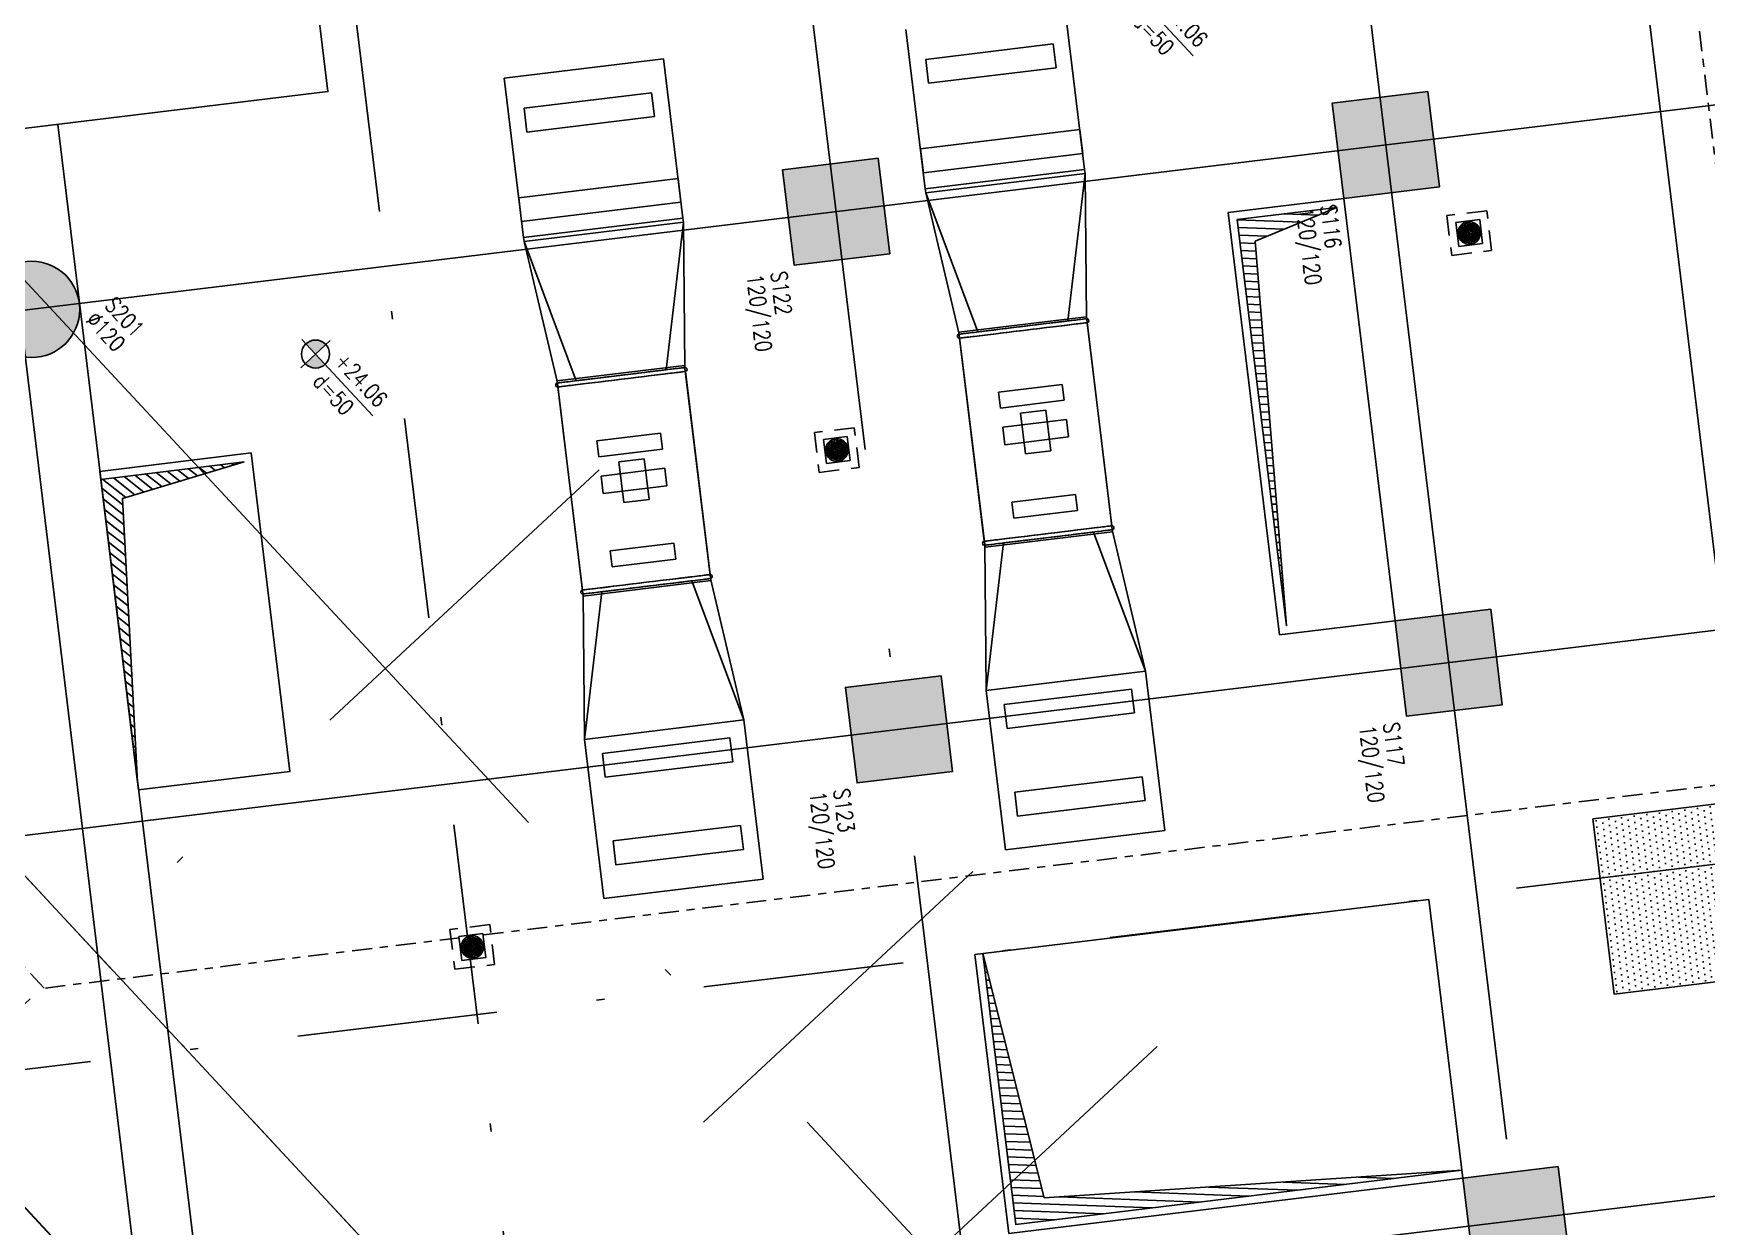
# Model space of a CAD drawing. Header units: millimetres. Extents: x 400392 to 401374, y 4543900 to 4544115.
# Drawn here: x 400436.59 to 400457.44, y 4544075.73 to 4544090.6 of the extents above; entities that cross this region are included whole.
import ezdxf

# ---------------------------------------------------------------- set-up
doc = ezdxf.new("R2010")
doc.units = ezdxf.units.MM
for name, pattern in [('ACAD_ISO05W100', [33, 24, -3, 0, -3, 0, -3]), ('AKS', [3, 2.5, -0.25, 0, -0.25]), ('CENTER', [2, 1.25, -0.25, 0.25, -0.25]), ('CIZGI', [0.4, 0.25, -0.15]), ('CONTINU', [0]), ('DASHDOT2', [0.5, 0.25, -0.125, 0, -0.125])]:
    doc.linetypes.add(name, pattern=pattern)
doc.layers.add('A-DETL', color=90, linetype='Continuous', lineweight=15)
doc.layers.add('A-DETL-GENF', color=92, linetype='Continuous', lineweight=9)
for name, color, linetype in [('aks prota', 2, 'AKS'), ('boşluk prota', 2, 'Continuous'), ('boşluk taraması prota', 252, 'Continuous'), ('iderzi_PROTA', 3, 'Continuous'), ('kiris prota', 6, 'Continuous'), ('kiriş prota', 6, 'Continuous'), ('kolon prota', 1, 'Continuous'), ('kolon tarama prota', 252, 'Continuous'), ('lkolon prota', 4, 'Continuous'), ('PRT-AL-TUNEL_EKSENI', 14, 'DASHDOT2'), ('PRT-MI-a_fit_drainage', 10, 'Continuous'), ('skesit prota', 7, 'Continuous'), ('st-s_level (kot)', 6, 'Continuous'), ('st-s_levelmark (kot işareti)', 4, 'Continuous'), ('temel prota', 6, 'Continuous'), ('tkolon prota', 6, 'Continuous')]:
    doc.layers.add(name, color=color, linetype=linetype)
doc.styles.add('OLCU', font='romanstw.shx')
doc.styles.add('tkolon', font='romanstw.shx')

# ---------------------------------------------------------------- blocks, each defined once
blk = doc.blocks.new('+24.06 mekanik')
at = {"layer": 'kolon tarama prota', "color": 253}
for p, q in [((10397, 156095), (10097, 156095)), ((10097, 156095), (10097, 155795)), ((10097, 155795), (10097, 156095)), ((10097, 156095), (10397, 156095)), ((10097, 156095), (10097, 156095)), ((10242, 156085), (10242, 156065)), ((10242, 156065), (10242, 156085)), ((10242, 156085), (10242, 156085)), ((10242, 156065), (10242, 156065)), ((10242, 156040), (10242, 156020)), ((10242, 156020), (10242, 156040)), ((10242, 156040), (10242, 156040)), ((10242, 156020), (10242, 156020)), ((10242, 155995), (10242, 155974)), ((10242, 155974), (10242, 155995)), ((10242, 155995), (10242, 155995)), ((10242, 155974), (10242, 155974)), ((10252, 156065), (10252, 156085)), ((10252, 156085), (10252, 156065)), ((10252, 156085), (10252, 156085)), ((10252, 156065), (10252, 156065)), ((10252, 156020), (10252, 156040)), ((10252, 156040), (10252, 156020)), ((10252, 156040), (10252, 156040)), ((10252, 156020), (10252, 156020)), ((10252, 155974), (10252, 155995)), ((10252, 155995), (10252, 155974)), ((10252, 155995), (10252, 155995)), ((10252, 155974), (10252, 155974)), ((10397, 155795), (10397, 156095)), ((10397, 156095), (10397, 155795)), ((10397, 156095), (10397, 156095)), ((10097, 155795), (10397, 155795)), ((10397, 155795), (10097, 155795)), ((10097, 155795), (10097, 155795)), ((10127, 155950), (10107, 155950)), ((10107, 155950), (10127, 155950)), ((10107, 155950), (10107, 155950)), ((10107, 155940), (10127, 155940)), ((10127, 155940), (10107, 155940)), ((10107, 155940), (10107, 155940)), ((10127, 155950), (10127, 155950)), ((10127, 155940), (10127, 155940)), ((10172, 155950), (10152, 155950)), ((10152, 155950), (10172, 155950)), ((10152, 155950), (10152, 155950)), ((10152, 155940), (10172, 155940)), ((10172, 155940), (10152, 155940)), ((10152, 155940), (10152, 155940)), ((10172, 155950), (10172, 155950)), ((10172, 155940), (10172, 155940)), ((10218, 155950), (10198, 155950)), ((10198, 155950), (10218, 155950)), ((10198, 155950), (10198, 155950)), ((10198, 155940), (10218, 155940)), ((10218, 155940), (10198, 155940)), ((10198, 155940), (10198, 155940)), ((10218, 155950), (10218, 155950)), ((10218, 155940), (10218, 155940)), ((10242, 155915), (10242, 155895)), ((10242, 155895), (10242, 155915)), ((10242, 155915), (10242, 155915)), ((10242, 155895), (10242, 155895)), ((10242, 155870), (10242, 155850)), ((10242, 155850), (10242, 155870)), ((10242, 155870), (10242, 155870)), ((10242, 155850), (10242, 155850)), ((10242, 155825), (10242, 155805)), ((10242, 155805), (10242, 155825)), ((10242, 155825), (10242, 155825)), ((10242, 155805), (10242, 155805)), ((10252, 155895), (10252, 155915)), ((10252, 155915), (10252, 155895)), ((10252, 155915), (10252, 155915)), ((10252, 155895), (10252, 155895)), ((10252, 155850), (10252, 155870)), ((10252, 155870), (10252, 155850)), ((10252, 155870), (10252, 155870)), ((10252, 155850), (10252, 155850)), ((10252, 155805), (10252, 155825)), ((10252, 155825), (10252, 155805)), ((10252, 155825), (10252, 155825)), ((10252, 155805), (10252, 155805)), ((10297, 155950), (10277, 155950)), ((10277, 155950), (10297, 155950)), ((10277, 155950), (10277, 155950)), ((10277, 155940), (10297, 155940)), ((10297, 155940), (10277, 155940)), ((10277, 155940), (10277, 155940)), ((10297, 155950), (10297, 155950)), ((10297, 155940), (10297, 155940)), ((10342, 155950), (10322, 155950)), ((10322, 155950), (10342, 155950)), ((10322, 155950), (10322, 155950)), ((10322, 155940), (10342, 155940)), ((10342, 155940), (10322, 155940)), ((10322, 155940), (10322, 155940)), ((10342, 155950), (10342, 155950)), ((10342, 155940), (10342, 155940)), ((10387, 155950), (10367, 155950)), ((10367, 155950), (10387, 155950)), ((10367, 155950), (10367, 155950)), ((10367, 155940), (10387, 155940)), ((10387, 155940), (10367, 155940)), ((10367, 155940), (10367, 155940)), ((10387, 155950), (10387, 155950)), ((10387, 155940), (10387, 155940)), ((10397, 155795), (10397, 155795)), ((6883, 151282), (8883, 151282)), ((8883, 151282), (6883, 151282)), ((8683, 151282), (8383, 151282)), ((8383, 151282), (8383, 151282)), ((8383, 151282), (8683, 151282)), ((8383, 149282), (8383, 151282)), ((8383, 149282), (8383, 151282)), ((8683, 151282), (8683, 151282)), ((8683, 151282), (8683, 149282)), ((8683, 149282), (8683, 151282)), ((8883, 151282), (8883, 149282)), ((8883, 149282), (8883, 151282)), ((8883, 151282), (8883, 151282)), ((8883, 151282), (8883, 151282)), ((8883, 151282), (8883, 149282)), ((8883, 149282), (8883, 151282)), ((8883, 151282), (8933, 151282)), ((8933, 151282), (8883, 151282)), ((8933, 151282), (8933, 149282)), ((8933, 149282), (8933, 151282)), ((8933, 151282), (8933, 151282)), ((10733, 151082), (8933, 151282)), ((10733, 150847), (8933, 151282)), ((8933, 149282), (8933, 151282)), ((10733, 150847), (8933, 151282)), ((8933, 151282), (8933, 151282)), ((8933, 151282), (8933, 149282)), ((13383, 151082), (15183, 151282)), ((15183, 151282), (13383, 150847)), ((15183, 151282), (13383, 150847)), ((15183, 151282), (15183, 151282)), ((15183, 151282), (15183, 149282)), ((15183, 149282), (15183, 151282)), ((17183, 151282), (15183, 151282)), ((15183, 151282), (17183, 151282)), ((15183, 151282), (15183, 149282)), ((15183, 151282), (15183, 151282)), ((15183, 149282), (15183, 151282)), ((17183, 151282), (17183, 149282)), ((17183, 149282), (17183, 151282)), ((17183, 151282), (17183, 151282)), ((7583, 151082), (7283, 151082)), ((7283, 151082), (7283, 151082)), ((7283, 151082), (7583, 151082)), ((7283, 149482), (7283, 151082)), ((7283, 149482), (7283, 151082)), ((7583, 151082), (7583, 151082)), ((7583, 151082), (7583, 149482)), ((7583, 149482), (7583, 151082)), ((13408, 151082), (10708, 151082)), ((10708, 151082), (10708, 149482)), ((10708, 149482), (10708, 151082)), ((10708, 151082), (13408, 151082)), ((10708, 151082), (10708, 151082)), ((13333, 151082), (10783, 151082)), ((13408, 149482), (13408, 151082)), ((13408, 151082), (13408, 149482)), ((13408, 151082), (13408, 151082)), ((15683, 151082), (15383, 151082)), ((15383, 151082), (15383, 151082)), ((15383, 151082), (15683, 151082)), ((15383, 149482), (15383, 151082)), ((15383, 149482), (15383, 151082)), ((15683, 151082), (15683, 151082)), ((15683, 151082), (15683, 149482)), ((15683, 149482), (15683, 151082)), ((16783, 151082), (16483, 151082)), ((16483, 151082), (16483, 151082)), ((16483, 151082), (16783, 151082)), ((16483, 149482), (16483, 151082)), ((16483, 149482), (16483, 151082)), ((16783, 151082), (16783, 151082)), ((16783, 151082), (16783, 149482)), ((16783, 149482), (16783, 151082)), ((10733, 150847), (10733, 149716)), ((10733, 150847), (10733, 150847)), ((10733, 149716), (10733, 150847)), ((13383, 149716), (13383, 150847)), ((13383, 150847), (13383, 150847)), ((13383, 150847), (13383, 149716)), ((11709, 150682), (11509, 150682)), ((11509, 150682), (11509, 149882)), ((11509, 149882), (11509, 150682)), ((11509, 150682), (11709, 150682)), ((11509, 150682), (11509, 150682)), ((11709, 149882), (11709, 150682)), ((11709, 150682), (11709, 149882)), ((11709, 150682), (11709, 150682)), ((12169, 150682), (11950, 150682)), ((11950, 150682), (11950, 149882)), ((11950, 149882), (11950, 150682)), ((11950, 150682), (12169, 150682)), ((11950, 150682), (11950, 150682)), ((12169, 149882), (12169, 150682)), ((12169, 150682), (12169, 149882)), ((12169, 150682), (12169, 150682)), ((13091, 150682), (12891, 150682)), ((12891, 150682), (12891, 149882)), ((12891, 149882), (12891, 150682)), ((12891, 150682), (13091, 150682)), ((12891, 150682), (12891, 150682)), ((13091, 149882), (13091, 150682)), ((13091, 150682), (13091, 149882)), ((13091, 150682), (13091, 150682)), ((12313, 150442), (11803, 150442)), ((11803, 150442), (11803, 150122)), ((11803, 150122), (11803, 150442)), ((11803, 150442), (12313, 150442)), ((11803, 150442), (11803, 150442)), ((12313, 150122), (12313, 150442)), ((12313, 150442), (12313, 150122)), ((12313, 150442), (12313, 150442)), ((10783, 150282), (10783, 150282)), ((10783, 150282), (10783, 150282)), ((11803, 150122), (12313, 150122)), ((12313, 150122), (11803, 150122)), ((11803, 150122), (11803, 150122)), ((12313, 150122), (12313, 150122)), ((13333, 150282), (13333, 150282)), ((13333, 150282), (13333, 150282)), ((8933, 149282), (10733, 149716)), ((10733, 149716), (8933, 149282)), ((10733, 149716), (10733, 149716)), ((11509, 149882), (11709, 149882)), ((11709, 149882), (11509, 149882)), ((11509, 149882), (11509, 149882)), ((11709, 149882), (11709, 149882)), ((11950, 149882), (12169, 149882)), ((12169, 149882), (11950, 149882)), ((11950, 149882), (11950, 149882)), ((12169, 149882), (12169, 149882)), ((12891, 149882), (13091, 149882)), ((13091, 149882), (12891, 149882)), ((12891, 149882), (12891, 149882)), ((13091, 149882), (13091, 149882)), ((13383, 149716), (13383, 149716)), ((15183, 149282), (13383, 149716)), ((13383, 149716), (15183, 149282)), ((7583, 149482), (7283, 149482)), ((7283, 149482), (7283, 149482)), ((7283, 149482), (7583, 149482)), ((7583, 149482), (7583, 149482)), ((10733, 149482), (8933, 149282)), ((10708, 149482), (13408, 149482)), ((13408, 149482), (10708, 149482)), ((10708, 149482), (10708, 149482)), ((10783, 149482), (13333, 149482)), ((13383, 149482), (15183, 149282)), ((13408, 149482), (13408, 149482)), ((15683, 149482), (15383, 149482)), ((15383, 149482), (15383, 149482)), ((15383, 149482), (15683, 149482)), ((15683, 149482), (15683, 149482)), ((16783, 149482), (16483, 149482)), ((16483, 149482), (16483, 149482)), ((16483, 149482), (16783, 149482)), ((16783, 149482), (16783, 149482)), ((8883, 149282), (6883, 149282)), ((8883, 149282), (6883, 149282)), ((8683, 149282), (8383, 149282)), ((8383, 149282), (8383, 149282)), ((8383, 149282), (8683, 149282)), ((8683, 149282), (8683, 149282)), ((8883, 149282), (8883, 149282)), ((8883, 149282), (8883, 149282)), ((8933, 149282), (8883, 149282)), ((8933, 149282), (8883, 149282)), ((8933, 149282), (8933, 149282)), ((8933, 149282), (8933, 149282)), ((15183, 149282), (15183, 149282)), ((17183, 149282), (15183, 149282)), ((17183, 149282), (15183, 149282)), ((15183, 149282), (15183, 149282)), ((17183, 149282), (17183, 149282)), ((11833, 147945), (11833, 147645)), ((12133, 147945), (11833, 147945)), ((11833, 147945), (12133, 147945)), ((11833, 147645), (11833, 147945)), ((11833, 147945), (11833, 147945)), ((11978, 147935), (11978, 147915)), ((11978, 147915), (11978, 147935)), ((11978, 147935), (11978, 147935)), ((11978, 147915), (11978, 147915)), ((11978, 147890), (11978, 147870)), ((11978, 147870), (11978, 147890)), ((11978, 147890), (11978, 147890)), ((11978, 147870), (11978, 147870)), ((11978, 147845), (11978, 147824)), ((11978, 147824), (11978, 147845)), ((11978, 147845), (11978, 147845)), ((11988, 147915), (11988, 147935)), ((11988, 147935), (11988, 147915)), ((11988, 147935), (11988, 147935)), ((11988, 147915), (11988, 147915)), ((11988, 147870), (11988, 147890)), ((11988, 147890), (11988, 147870)), ((11988, 147890), (11988, 147890)), ((11988, 147870), (11988, 147870)), ((11988, 147824), (11988, 147845)), ((11988, 147845), (11988, 147824)), ((11988, 147845), (11988, 147845)), ((12133, 147645), (12133, 147945)), ((12133, 147945), (12133, 147645)), ((12133, 147945), (12133, 147945)), ((11833, 147645), (12133, 147645)), ((12133, 147645), (11833, 147645)), ((11833, 147645), (11833, 147645)), ((11863, 147800), (11843, 147800)), ((11843, 147800), (11863, 147800)), ((11843, 147800), (11843, 147800)), ((11843, 147790), (11863, 147790)), ((11863, 147790), (11843, 147790)), ((11843, 147790), (11843, 147790)), ((11863, 147800), (11863, 147800)), ((11863, 147790), (11863, 147790)), ((11908, 147800), (11888, 147800)), ((11888, 147800), (11908, 147800)), ((11888, 147800), (11888, 147800)), ((11888, 147790), (11908, 147790)), ((11908, 147790), (11888, 147790)), ((11888, 147790), (11888, 147790)), ((11908, 147800), (11908, 147800)), ((11908, 147790), (11908, 147790)), ((11953, 147800), (11933, 147800)), ((11933, 147800), (11953, 147800)), ((11933, 147800), (11933, 147800)), ((11933, 147790), (11953, 147790)), ((11953, 147790), (11933, 147790)), ((11933, 147790), (11933, 147790)), ((11953, 147800), (11953, 147800)), ((11953, 147790), (11953, 147790)), ((11978, 147824), (11978, 147824)), ((11978, 147765), (11978, 147745)), ((11978, 147745), (11978, 147765)), ((11978, 147765), (11978, 147765)), ((11978, 147745), (11978, 147745)), ((11978, 147720), (11978, 147700)), ((11978, 147700), (11978, 147720)), ((11978, 147720), (11978, 147720)), ((11978, 147700), (11978, 147700)), ((11978, 147675), (11978, 147655)), ((11978, 147655), (11978, 147675)), ((11978, 147675), (11978, 147675)), ((11978, 147655), (11978, 147655)), ((11988, 147824), (11988, 147824)), ((11988, 147745), (11988, 147765)), ((11988, 147765), (11988, 147745)), ((11988, 147765), (11988, 147765)), ((11988, 147745), (11988, 147745)), ((11988, 147700), (11988, 147720)), ((11988, 147720), (11988, 147700)), ((11988, 147720), (11988, 147720)), ((11988, 147700), (11988, 147700)), ((11988, 147655), (11988, 147675)), ((11988, 147675), (11988, 147655)), ((11988, 147675), (11988, 147675)), ((11988, 147655), (11988, 147655)), ((12032, 147800), (12012, 147800)), ((12012, 147800), (12032, 147800)), ((12012, 147800), (12012, 147800)), ((12012, 147790), (12032, 147790)), ((12032, 147790), (12012, 147790)), ((12012, 147790), (12012, 147790)), ((12032, 147800), (12032, 147800)), ((12032, 147790), (12032, 147790)), ((12078, 147800), (12057, 147800)), ((12057, 147800), (12078, 147800)), ((12057, 147800), (12057, 147800)), ((12057, 147790), (12078, 147790)), ((12078, 147790), (12057, 147790)), ((12057, 147790), (12057, 147790)), ((12078, 147800), (12078, 147800)), ((12078, 147790), (12078, 147790)), ((12123, 147800), (12103, 147800)), ((12103, 147800), (12123, 147800)), ((12103, 147800), (12103, 147800)), ((12103, 147790), (12123, 147790)), ((12123, 147790), (12103, 147790)), ((12103, 147790), (12103, 147790)), ((12123, 147800), (12123, 147800)), ((12123, 147790), (12123, 147790)), ((12133, 147645), (12133, 147645)), ((6883, 146239), (6883, 146239)), ((6883, 146239), (6883, 144239)), ((6883, 144239), (6883, 146239)), ((6883, 146239), (8883, 146239)), ((8883, 146239), (6883, 146239)), ((8683, 146239), (8383, 146239)), ((8383, 146239), (8383, 146239)), ((8383, 146239), (8683, 146239)), ((8383, 144239), (8383, 146239)), ((8383, 144239), (8383, 146239)), ((8683, 146239), (8683, 146239)), ((8683, 146239), (8683, 144239)), ((8683, 144239), (8683, 146239)), ((8883, 146239), (8883, 144239)), ((8883, 144239), (8883, 146239)), ((8883, 146239), (8883, 146239)), ((8883, 146239), (8883, 146239)), ((8883, 146239), (8883, 144239)), ((8883, 144239), (8883, 146239)), ((8883, 146239), (8933, 146239)), ((8933, 146239), (8883, 146239)), ((8933, 146239), (8933, 144239)), ((8933, 144239), (8933, 146239)), ((8933, 146239), (8933, 146239)), ((10733, 146039), (8933, 146239)), ((10733, 145804), (8933, 146239)), ((8933, 144239), (8933, 146239)), ((10733, 145804), (8933, 146239)), ((8933, 146239), (8933, 146239)), ((8933, 146239), (8933, 144239)), ((13383, 146039), (15183, 146239)), ((15183, 146239), (13383, 145804)), ((15183, 146239), (13383, 145804)), ((15183, 146239), (15183, 146239)), ((15183, 146239), (15183, 144239)), ((15183, 144239), (15183, 146239)), ((17183, 146239), (15183, 146239)), ((15183, 146239), (17183, 146239)), ((15183, 146239), (15183, 144239)), ((15183, 146239), (15183, 146239)), ((15183, 144239), (15183, 146239)), ((17183, 146239), (17183, 144239)), ((17183, 144239), (17183, 146239)), ((17183, 146239), (17183, 146239)), ((7583, 146039), (7283, 146039)), ((7283, 146039), (7283, 146039)), ((7283, 146039), (7583, 146039)), ((7283, 144439), (7283, 146039)), ((7283, 144439), (7283, 146039)), ((7583, 146039), (7583, 146039)), ((7583, 146039), (7583, 144439)), ((7583, 144439), (7583, 146039)), ((13408, 146039), (10708, 146039)), ((10708, 146039), (10708, 144439)), ((10708, 144439), (10708, 146039)), ((10708, 146039), (13408, 146039)), ((10708, 146039), (10708, 146039)), ((13333, 146039), (10783, 146039)), ((13408, 144439), (13408, 146039)), ((13408, 146039), (13408, 144439)), ((13408, 146039), (13408, 146039)), ((15683, 146039), (15383, 146039)), ((15383, 146039), (15383, 146039)), ((15383, 146039), (15683, 146039)), ((15383, 144439), (15383, 146039)), ((15383, 144439), (15383, 146039)), ((15683, 146039), (15683, 146039)), ((15683, 146039), (15683, 144439)), ((15683, 144439), (15683, 146039)), ((16783, 146039), (16483, 146039)), ((16483, 146039), (16483, 146039)), ((16483, 146039), (16783, 146039)), ((16483, 144439), (16483, 146039)), ((16483, 144439), (16483, 146039)), ((16783, 146039), (16783, 146039)), ((16783, 146039), (16783, 144439)), ((16783, 144439), (16783, 146039)), ((10733, 145804), (10733, 144673)), ((10733, 145804), (10733, 145804)), ((10733, 144673), (10733, 145804)), ((13383, 144673), (13383, 145804)), ((13383, 145804), (13383, 145804)), ((13383, 145804), (13383, 144673)), ((11709, 145639), (11509, 145639)), ((11509, 145639), (11509, 144839)), ((11509, 144839), (11509, 145639)), ((11509, 145639), (11709, 145639)), ((11509, 145639), (11509, 145639)), ((11709, 144839), (11709, 145639)), ((11709, 145639), (11709, 144839)), ((11709, 145639), (11709, 145639)), ((12169, 145639), (11950, 145639)), ((11950, 145639), (11950, 144839)), ((11950, 144839), (11950, 145639)), ((11950, 145639), (12169, 145639)), ((11950, 145639), (11950, 145639)), ((12169, 144839), (12169, 145639)), ((12169, 145639), (12169, 144839)), ((12169, 145639), (12169, 145639)), ((13091, 145639), (12891, 145639)), ((12891, 145639), (12891, 144839)), ((12891, 144839), (12891, 145639)), ((12891, 145639), (13091, 145639)), ((12891, 145639), (12891, 145639)), ((13091, 144839), (13091, 145639)), ((13091, 145639), (13091, 144839)), ((13091, 145639), (13091, 145639)), ((12313, 145399), (11803, 145399)), ((11803, 145399), (11803, 145079)), ((11803, 145079), (11803, 145399)), ((11803, 145399), (12313, 145399)), ((11803, 145399), (11803, 145399)), ((12313, 145079), (12313, 145399)), ((12313, 145399), (12313, 145079)), ((12313, 145399), (12313, 145399)), ((10783, 145239), (10783, 145239)), ((10783, 145239), (10783, 145239)), ((13333, 145239), (13333, 145239)), ((13333, 145239), (13333, 145239)), ((11803, 145079), (12313, 145079)), ((12313, 145079), (11803, 145079)), ((11803, 145079), (11803, 145079)), ((12313, 145079), (12313, 145079)), ((11509, 144839), (11709, 144839)), ((11709, 144839), (11509, 144839)), ((11509, 144839), (11509, 144839)), ((11709, 144839), (11709, 144839)), ((11950, 144839), (12169, 144839)), ((12169, 144839), (11950, 144839)), ((11950, 144839), (11950, 144839)), ((12169, 144839), (12169, 144839)), ((12891, 144839), (13091, 144839)), ((13091, 144839), (12891, 144839)), ((12891, 144839), (12891, 144839)), ((13091, 144839), (13091, 144839)), ((8933, 144239), (10733, 144673)), ((10733, 144673), (8933, 144239)), ((10733, 144673), (10733, 144673)), ((13383, 144673), (13383, 144673)), ((15183, 144239), (13383, 144673)), ((13383, 144673), (15183, 144239)), ((7583, 144439), (7283, 144439)), ((7283, 144439), (7283, 144439)), ((7283, 144439), (7583, 144439)), ((7583, 144439), (7583, 144439)), ((10733, 144439), (8933, 144239)), ((10708, 144439), (13408, 144439)), ((13408, 144439), (10708, 144439)), ((10708, 144439), (10708, 144439)), ((10783, 144439), (13333, 144439)), ((13383, 144439), (15183, 144239)), ((13408, 144439), (13408, 144439)), ((15683, 144439), (15383, 144439)), ((15383, 144439), (15383, 144439)), ((15383, 144439), (15683, 144439)), ((15683, 144439), (15683, 144439)), ((16783, 144439), (16483, 144439)), ((16483, 144439), (16483, 144439)), ((16483, 144439), (16783, 144439)), ((16783, 144439), (16783, 144439)), ((6883, 144239), (6883, 144239)), ((8883, 144239), (6883, 144239)), ((8883, 144239), (6883, 144239)), ((8683, 144239), (8383, 144239)), ((8383, 144239), (8383, 144239)), ((8383, 144239), (8683, 144239)), ((8683, 144239), (8683, 144239)), ((8883, 144239), (8883, 144239)), ((8883, 144239), (8883, 144239)), ((8933, 144239), (8883, 144239)), ((8933, 144239), (8883, 144239)), ((8933, 144239), (8933, 144239)), ((8933, 144239), (8933, 144239)), ((15183, 144239), (15183, 144239)), ((17183, 144239), (15183, 144239)), ((17183, 144239), (15183, 144239)), ((15183, 144239), (15183, 144239)), ((17183, 144239), (17183, 144239)), ((17433, 142689), (17433, 142389)), ((17733, 142689), (17433, 142689)), ((17433, 142689), (17733, 142689)), ((17433, 142389), (17433, 142689)), ((17433, 142689), (17433, 142689)), ((17578, 142679), (17578, 142659)), ((17578, 142659), (17578, 142679)), ((17578, 142679), (17578, 142679)), ((17578, 142659), (17578, 142659)), ((17578, 142634), (17578, 142614)), ((17578, 142614), (17578, 142634)), ((17578, 142634), (17578, 142634)), ((17588, 142659), (17588, 142679)), ((17588, 142679), (17588, 142659)), ((17588, 142679), (17588, 142679)), ((17588, 142659), (17588, 142659)), ((17588, 142614), (17588, 142634)), ((17588, 142634), (17588, 142614)), ((17588, 142634), (17588, 142634)), ((17733, 142389), (17733, 142689)), ((17733, 142689), (17733, 142389)), ((17733, 142689), (17733, 142689)), ((17463, 142544), (17443, 142544)), ((17443, 142544), (17463, 142544)), ((17443, 142544), (17443, 142544)), ((17443, 142534), (17463, 142534)), ((17463, 142534), (17443, 142534)), ((17443, 142534), (17443, 142534)), ((17463, 142544), (17463, 142544)), ((17463, 142534), (17463, 142534)), ((17508, 142544), (17488, 142544)), ((17488, 142544), (17508, 142544)), ((17488, 142544), (17488, 142544)), ((17488, 142534), (17508, 142534)), ((17508, 142534), (17488, 142534)), ((17488, 142534), (17488, 142534)), ((17508, 142544), (17508, 142544)), ((17508, 142534), (17508, 142534)), ((17553, 142544), (17533, 142544)), ((17533, 142544), (17553, 142544)), ((17533, 142544), (17533, 142544)), ((17533, 142534), (17553, 142534)), ((17553, 142534), (17533, 142534)), ((17533, 142534), (17533, 142534)), ((17553, 142544), (17553, 142544)), ((17553, 142534), (17553, 142534)), ((17578, 142614), (17578, 142614)), ((17578, 142588), (17578, 142568)), ((17578, 142568), (17578, 142588)), ((17578, 142588), (17578, 142588)), ((17578, 142568), (17578, 142568)), ((17578, 142509), (17578, 142489)), ((17578, 142489), (17578, 142509)), ((17578, 142509), (17578, 142509)), ((17578, 142489), (17578, 142489)), ((17578, 142464), (17578, 142444)), ((17578, 142444), (17578, 142464)), ((17578, 142464), (17578, 142464)), ((17578, 142444), (17578, 142444)), ((17578, 142419), (17578, 142399)), ((17578, 142399), (17578, 142419)), ((17578, 142419), (17578, 142419)), ((17588, 142614), (17588, 142614)), ((17588, 142568), (17588, 142588)), ((17588, 142588), (17588, 142568)), ((17588, 142588), (17588, 142588)), ((17588, 142568), (17588, 142568)), ((17588, 142489), (17588, 142509)), ((17588, 142509), (17588, 142489)), ((17588, 142509), (17588, 142509)), ((17588, 142489), (17588, 142489)), ((17588, 142444), (17588, 142464)), ((17588, 142464), (17588, 142444)), ((17588, 142464), (17588, 142464)), ((17588, 142444), (17588, 142444)), ((17588, 142399), (17588, 142419)), ((17588, 142419), (17588, 142399)), ((17588, 142419), (17588, 142419)), ((17632, 142544), (17612, 142544)), ((17612, 142544), (17632, 142544)), ((17612, 142544), (17612, 142544)), ((17612, 142534), (17632, 142534)), ((17632, 142534), (17612, 142534)), ((17612, 142534), (17612, 142534)), ((17632, 142544), (17632, 142544)), ((17632, 142534), (17632, 142534)), ((17678, 142544), (17658, 142544)), ((17658, 142544), (17678, 142544)), ((17658, 142544), (17658, 142544)), ((17658, 142534), (17678, 142534)), ((17678, 142534), (17658, 142534)), ((17658, 142534), (17658, 142534)), ((17678, 142544), (17678, 142544)), ((17678, 142534), (17678, 142534)), ((17723, 142544), (17703, 142544)), ((17703, 142544), (17723, 142544)), ((17703, 142544), (17703, 142544)), ((17703, 142534), (17723, 142534)), ((17723, 142534), (17703, 142534)), ((17703, 142534), (17703, 142534)), ((17723, 142544), (17723, 142544)), ((17723, 142534), (17723, 142534)), ((17433, 142389), (17733, 142389)), ((17733, 142389), (17433, 142389)), ((17433, 142389), (17433, 142389)), ((17578, 142399), (17578, 142399)), ((17588, 142399), (17588, 142399)), ((17733, 142389), (17733, 142389))]:
    blk.add_line(p, q, dxfattribs=at)
at = {"layer": 'kolon tarama prota', "color": 253, "flags": 128}
for points in [[(10733, 151082), (10737, 151096), (10749, 151105), (10765, 151106), (10777, 151097), (10783, 151083), (10783, 151082)], [(10733, 151082), (10733, 151077), (10733, 151063), (10733, 151039), (10733, 151007), (10733, 150965), (10733, 150916), (10733, 150859), (10733, 150796), (10733, 150726), (10733, 150651), (10733, 150571), (10733, 150488), (10733, 150403), (10733, 150316), (10733, 150282)], [(10733, 150282), (10733, 150369), (10733, 150455), (10733, 150539), (10733, 150620), (10733, 150697), (10733, 150769), (10733, 150835), (10733, 150895), (10733, 150947), (10733, 150991), (10733, 151027), (10733, 151054), (10733, 151072), (10733, 151081), (10733, 151082)], [(10783, 151082), (10783, 151077), (10783, 151063), (10783, 151039), (10783, 151007), (10783, 150965), (10783, 150916), (10783, 150859), (10783, 150796), (10783, 150726), (10783, 150651), (10783, 150571), (10783, 150488), (10783, 150403), (10783, 150316), (10783, 150282)], [(10783, 150282), (10783, 150369), (10783, 150455), (10783, 150539), (10783, 150620), (10783, 150697), (10783, 150769), (10783, 150835), (10783, 150895), (10783, 150947), (10783, 150991), (10783, 151027), (10783, 151054), (10783, 151072), (10783, 151081), (10783, 151082)], [(13333, 151082), (13337, 151096), (13349, 151105), (13365, 151106), (13377, 151097), (13383, 151083), (13383, 151082)], [(13333, 151082), (13333, 151077), (13333, 151063), (13333, 151039), (13333, 151007), (13333, 150965), (13333, 150916), (13333, 150859), (13333, 150796), (13333, 150726), (13333, 150651), (13333, 150571), (13333, 150488), (13333, 150403), (13333, 150316), (13333, 150282)], [(13333, 150282), (13333, 150369), (13333, 150455), (13333, 150539), (13333, 150620), (13333, 150697), (13333, 150769), (13333, 150835), (13333, 150895), (13333, 150947), (13333, 150991), (13333, 151027), (13333, 151054), (13333, 151072), (13333, 151081), (13333, 151082)], [(13383, 151082), (13383, 151077), (13383, 151063), (13383, 151039), (13383, 151007), (13383, 150965), (13383, 150916), (13383, 150859), (13383, 150796), (13383, 150726), (13383, 150651), (13383, 150571), (13383, 150488), (13383, 150403), (13383, 150316), (13383, 150282)], [(13383, 150282), (13383, 150369), (13383, 150455), (13383, 150539), (13383, 150620), (13383, 150697), (13383, 150769), (13383, 150835), (13383, 150895), (13383, 150947), (13383, 150991), (13383, 151027), (13383, 151054), (13383, 151072), (13383, 151081), (13383, 151082)], [(10733, 149482), (10733, 149486), (10733, 149501), (10733, 149524), (10733, 149557), (10733, 149598), (10733, 149647), (10733, 149704), (10733, 149768), (10733, 149837), (10733, 149912), (10733, 149992), (10733, 150075), (10733, 150160), (10733, 150247), (10733, 150282)], [(10733, 150282), (10733, 150194), (10733, 150108), (10733, 150024), (10733, 149943), (10733, 149866), (10733, 149794), (10733, 149728), (10733, 149669), (10733, 149616), (10733, 149572), (10733, 149536), (10733, 149509), (10733, 149491), (10733, 149482), (10733, 149482)], [(10783, 149482), (10783, 149486), (10783, 149501), (10783, 149524), (10783, 149557), (10783, 149598), (10783, 149647), (10783, 149704), (10783, 149768), (10783, 149837), (10783, 149912), (10783, 149992), (10783, 150075), (10783, 150160), (10783, 150247), (10783, 150282)], [(10783, 150282), (10783, 150194), (10783, 150108), (10783, 150024), (10783, 149943), (10783, 149866), (10783, 149794), (10783, 149728), (10783, 149669), (10783, 149616), (10783, 149572), (10783, 149536), (10783, 149509), (10783, 149491), (10783, 149482), (10783, 149482)], [(13333, 149482), (13333, 149486), (13333, 149501), (13333, 149524), (13333, 149557), (13333, 149598), (13333, 149647), (13333, 149704), (13333, 149768), (13333, 149837), (13333, 149912), (13333, 149992), (13333, 150075), (13333, 150160), (13333, 150247), (13333, 150282)], [(13333, 150282), (13333, 150194), (13333, 150108), (13333, 150024), (13333, 149943), (13333, 149866), (13333, 149794), (13333, 149728), (13333, 149669), (13333, 149616), (13333, 149572), (13333, 149536), (13333, 149509), (13333, 149491), (13333, 149482), (13333, 149482)], [(13383, 149482), (13383, 149486), (13383, 149501), (13383, 149524), (13383, 149557), (13383, 149598), (13383, 149647), (13383, 149704), (13383, 149768), (13383, 149837), (13383, 149912), (13383, 149992), (13383, 150075), (13383, 150160), (13383, 150247), (13383, 150282)], [(13383, 150282), (13383, 150194), (13383, 150108), (13383, 150024), (13383, 149943), (13383, 149866), (13383, 149794), (13383, 149728), (13383, 149669), (13383, 149616), (13383, 149572), (13383, 149536), (13383, 149509), (13383, 149491), (13383, 149482), (13383, 149482)], [(10783, 149482), (10778, 149467), (10766, 149458), (10751, 149458), (10738, 149466), (10733, 149480), (10733, 149482)], [(13383, 149482), (13378, 149467), (13366, 149458), (13351, 149458), (13338, 149466), (13333, 149480), (13333, 149482)], [(10733, 146039), (10737, 146053), (10749, 146062), (10765, 146063), (10777, 146054), (10783, 146040), (10783, 146039)], [(10733, 146039), (10733, 146034), (10733, 146020), (10733, 145996), (10733, 145964), (10733, 145923), (10733, 145873), (10733, 145816), (10733, 145753), (10733, 145683), (10733, 145608), (10733, 145528), (10733, 145445), (10733, 145360), (10733, 145273), (10733, 145239)], [(10733, 145239), (10733, 145326), (10733, 145412), (10733, 145496), (10733, 145577), (10733, 145654), (10733, 145726), (10733, 145792), (10733, 145852), (10733, 145904), (10733, 145948), (10733, 145984), (10733, 146012), (10733, 146029), (10733, 146038), (10733, 146039)], [(10783, 146039), (10783, 146034), (10783, 146020), (10783, 145996), (10783, 145964), (10783, 145923), (10783, 145873), (10783, 145816), (10783, 145753), (10783, 145683), (10783, 145608), (10783, 145528), (10783, 145445), (10783, 145360), (10783, 145273), (10783, 145239)], [(10783, 145239), (10783, 145326), (10783, 145412), (10783, 145496), (10783, 145577), (10783, 145654), (10783, 145726), (10783, 145792), (10783, 145852), (10783, 145904), (10783, 145948), (10783, 145984), (10783, 146012), (10783, 146029), (10783, 146038), (10783, 146039)], [(13333, 146039), (13337, 146053), (13349, 146062), (13365, 146063), (13377, 146054), (13383, 146040), (13383, 146039)], [(13333, 146039), (13333, 146034), (13333, 146020), (13333, 145996), (13333, 145964), (13333, 145923), (13333, 145873), (13333, 145816), (13333, 145753), (13333, 145683), (13333, 145608), (13333, 145528), (13333, 145445), (13333, 145360), (13333, 145273), (13333, 145239)], [(13333, 145239), (13333, 145326), (13333, 145412), (13333, 145496), (13333, 145577), (13333, 145654), (13333, 145726), (13333, 145792), (13333, 145852), (13333, 145904), (13333, 145948), (13333, 145984), (13333, 146012), (13333, 146029), (13333, 146038), (13333, 146039)], [(13383, 146039), (13383, 146034), (13383, 146020), (13383, 145996), (13383, 145964), (13383, 145923), (13383, 145873), (13383, 145816), (13383, 145753), (13383, 145683), (13383, 145608), (13383, 145528), (13383, 145445), (13383, 145360), (13383, 145273), (13383, 145239)], [(13383, 145239), (13383, 145326), (13383, 145412), (13383, 145496), (13383, 145577), (13383, 145654), (13383, 145726), (13383, 145792), (13383, 145852), (13383, 145904), (13383, 145948), (13383, 145984), (13383, 146012), (13383, 146029), (13383, 146038), (13383, 146039)], [(10733, 144439), (10733, 144443), (10733, 144458), (10733, 144481), (10733, 144514), (10733, 144555), (10733, 144604), (10733, 144661), (10733, 144725), (10733, 144794), (10733, 144870), (10733, 144949), (10733, 145032), (10733, 145117), (10733, 145204), (10733, 145239)], [(10733, 145239), (10733, 145152), (10733, 145066), (10733, 144981), (10733, 144901), (10733, 144824), (10733, 144752), (10733, 144685), (10733, 144626), (10733, 144573), (10733, 144529), (10733, 144493), (10733, 144466), (10733, 144448), (10733, 144439), (10733, 144439)], [(10783, 144439), (10783, 144443), (10783, 144458), (10783, 144481), (10783, 144514), (10783, 144555), (10783, 144604), (10783, 144661), (10783, 144725), (10783, 144794), (10783, 144870), (10783, 144949), (10783, 145032), (10783, 145117), (10783, 145204), (10783, 145239)], [(10783, 145239), (10783, 145152), (10783, 145066), (10783, 144981), (10783, 144901), (10783, 144824), (10783, 144752), (10783, 144685), (10783, 144626), (10783, 144573), (10783, 144529), (10783, 144493), (10783, 144466), (10783, 144448), (10783, 144439), (10783, 144439)], [(13333, 144439), (13333, 144443), (13333, 144458), (13333, 144481), (13333, 144514), (13333, 144555), (13333, 144604), (13333, 144661), (13333, 144725), (13333, 144794), (13333, 144870), (13333, 144949), (13333, 145032), (13333, 145117), (13333, 145204), (13333, 145239)], [(13333, 145239), (13333, 145152), (13333, 145066), (13333, 144981), (13333, 144901), (13333, 144824), (13333, 144752), (13333, 144685), (13333, 144626), (13333, 144573), (13333, 144529), (13333, 144493), (13333, 144466), (13333, 144448), (13333, 144439), (13333, 144439)], [(13383, 144439), (13383, 144443), (13383, 144458), (13383, 144481), (13383, 144514), (13383, 144555), (13383, 144604), (13383, 144661), (13383, 144725), (13383, 144794), (13383, 144870), (13383, 144949), (13383, 145032), (13383, 145117), (13383, 145204), (13383, 145239)], [(13383, 145239), (13383, 145152), (13383, 145066), (13383, 144981), (13383, 144901), (13383, 144824), (13383, 144752), (13383, 144685), (13383, 144626), (13383, 144573), (13383, 144529), (13383, 144493), (13383, 144466), (13383, 144448), (13383, 144439), (13383, 144439)], [(10783, 144439), (10778, 144424), (10766, 144415), (10751, 144415), (10738, 144423), (10733, 144437), (10733, 144439)], [(13383, 144439), (13378, 144424), (13366, 144415), (13351, 144415), (13338, 144423), (13333, 144437), (13333, 144439)]]:
    blk.add_lwpolyline(points, dxfattribs=at)
at = {"layer": 'kolon tarama prota', "color": 253}
for centre, radius, start, end in [((10247, 155945), 140, 92.0467, 177.9533), ((10247, 155945), 140, 92.0467, 177.9533), ((10247, 155945), 120, 92.388, 177.612), ((10247, 155945), 120, 92.388, 177.612), ((10247, 155945), 100, 90, 270), ((10247, 155945), 100, 90, 270), ((10247, 155945), 95, 93.017, 176.983), ((10247, 155945), 95, 93.017, 176.983), ((10247, 155945), 90, 90, 270), ((10247, 155945), 90, 90, 270), ((10247, 155945), 75, 93.8226, 176.1774), ((10247, 155945), 75, 93.8226, 176.1774), ((10247, 155945), 59, 0, 180), ((10247, 155945), 50, 90, 270), ((10247, 155945), 50, 90, 270), ((10247, 155945), 50, 95.7392, 174.2608), ((10247, 155945), 50, 95.7392, 174.2608), ((10247, 155945), 30, 99.5941, 170.4059), ((10247, 155945), 30, 99.5941, 170.4059), ((10247, 155945), 100, 270, 90), ((10247, 155945), 100, 270, 90), ((10247, 155945), 90, 270, 90), ((10247, 155945), 90, 270, 90), ((10247, 155974), 29.5, 270, 90), ((10247, 155945), 50, 270, 90), ((10247, 155945), 50, 270, 90), ((10247, 155945), 140, 2.0467, 87.9533), ((10247, 155945), 140, 2.0467, 87.9533), ((10247, 155945), 120, 2.388, 87.612), ((10247, 155945), 120, 2.388, 87.612), ((10247, 155945), 95, 3.017, 86.983), ((10247, 155945), 95, 3.017, 86.983), ((10247, 155945), 75, 3.8226, 86.1774), ((10247, 155945), 75, 3.8226, 86.1774), ((10247, 155945), 50, 5.7392, 84.2608), ((10247, 155945), 50, 5.7392, 84.2608), ((10247, 155945), 30, 9.5941, 80.4059), ((10247, 155945), 30, 9.5941, 80.4059), ((10247, 155945), 140, 182.0467, 267.9533), ((10247, 155945), 140, 182.0467, 267.9533), ((10247, 155945), 120, 182.388, 267.612), ((10247, 155945), 120, 182.388, 267.612), ((10247, 155945), 95, 183.017, 266.983), ((10247, 155945), 95, 183.017, 266.983), ((10247, 155945), 75, 183.8226, 266.1774), ((10247, 155945), 75, 183.8226, 266.1774), ((10247, 155945), 59, 180, 0), ((10247, 155945), 50, 185.7392, 264.2608), ((10247, 155945), 50, 185.7392, 264.2608), ((10247, 155915), 29.5, 90, 270), ((10247, 155945), 30, 189.5941, 260.4059), ((10247, 155945), 30, 189.5941, 260.4059), ((10247, 155945), 50, 275.7392, 354.2608), ((10247, 155945), 30, 279.5941, 350.4059), ((10247, 155945), 95, 273.017, 356.983), ((10247, 155945), 75, 273.8226, 356.1774), ((10247, 155945), 140, 272.0467, 357.9533), ((10247, 155945), 120, 272.388, 357.612), ((10247, 155945), 30, 279.5941, 350.4059), ((10247, 155945), 50, 275.7392, 354.2608), ((10247, 155945), 75, 273.8226, 356.1774), ((10247, 155945), 95, 273.017, 356.983), ((10247, 155945), 120, 272.388, 357.612), ((10247, 155945), 140, 272.0467, 357.9533), ((11983, 147795), 140, 92.0467, 177.9533), ((11983, 147795), 140, 92.0467, 177.9533), ((11983, 147795), 120, 92.388, 177.612), ((11983, 147795), 120, 92.388, 177.612), ((11983, 147795), 100, 360, 180), ((11983, 147795), 100, 360, 180), ((11983, 147795), 95, 93.017, 176.983), ((11983, 147795), 95, 93.017, 176.983), ((11983, 147795), 90, 360, 180), ((11983, 147795), 90, 360, 180), ((11983, 147795), 75, 93.8226, 176.1774), ((11983, 147795), 75, 93.8226, 176.1774), ((11983, 147795), 59, 0, 180), ((11983, 147795), 50, 95.7392, 174.2608), ((11983, 147795), 50, 95.7392, 174.2608), ((11983, 147795), 50, 360, 180), ((11983, 147795), 50, 360, 180), ((11983, 147824), 29.5, 270, 90), ((11983, 147795), 140, 2.0467, 87.9533), ((11983, 147795), 140, 2.0467, 87.9533), ((11983, 147795), 120, 2.388, 87.612), ((11983, 147795), 120, 2.388, 87.612), ((11983, 147795), 95, 3.017, 86.983), ((11983, 147795), 95, 3.017, 86.983), ((11983, 147795), 75, 3.8226, 86.1774), ((11983, 147795), 75, 3.8226, 86.1774), ((11983, 147795), 50, 5.7392, 84.2608), ((11983, 147795), 50, 5.7392, 84.2608), ((11983, 147795), 140, 182.0467, 267.9533), ((11983, 147795), 140, 182.0467, 267.9533), ((11983, 147795), 120, 182.388, 267.612), ((11983, 147795), 120, 182.388, 267.612), ((11983, 147795), 100, 180, 360), ((11983, 147795), 100, 180, 360), ((11983, 147795), 95, 183.017, 266.983), ((11983, 147795), 95, 183.017, 266.983), ((11983, 147795), 90, 180, 360), ((11983, 147795), 90, 180, 360), ((11983, 147795), 75, 183.8226, 266.1774), ((11983, 147795), 75, 183.8226, 266.1774), ((11983, 147795), 59, 180, 0), ((11983, 147795), 50, 180, 360), ((11983, 147795), 50, 180, 360), ((11983, 147795), 50, 185.7392, 264.2608), ((11983, 147795), 50, 185.7392, 264.2608), ((11983, 147795), 30, 99.5941, 170.4059), ((11983, 147795), 30, 99.5941, 170.4059), ((11983, 147765), 29.5, 90, 270), ((11983, 147795), 30, 189.5941, 260.4059), ((11983, 147795), 30, 189.5941, 260.4059), ((11983, 147795), 30, 9.5941, 80.4059), ((11983, 147795), 30, 9.5941, 80.4059), ((11983, 147795), 120, 272.388, 357.612), ((11983, 147795), 140, 272.0467, 357.9533), ((11983, 147795), 50, 275.7392, 354.2608), ((11983, 147795), 30, 279.5941, 350.4059), ((11983, 147795), 95, 273.017, 356.983), ((11983, 147795), 75, 273.8226, 356.1774), ((11983, 147795), 140, 272.0467, 357.9533), ((11983, 147795), 120, 272.388, 357.612), ((11983, 147795), 30, 279.5941, 350.4059), ((11983, 147795), 50, 275.7392, 354.2608), ((11983, 147795), 75, 273.8226, 356.1774), ((11983, 147795), 95, 273.017, 356.983), ((17583, 142539), 140, 92.0467, 177.9533), ((17583, 142539), 140, 92.0467, 177.9533), ((17583, 142539), 120, 92.388, 177.612), ((17583, 142539), 120, 92.388, 177.612), ((17583, 142539), 100, 0, 180), ((17583, 142539), 100, 0, 180), ((17583, 142539), 95, 93.017, 176.983), ((17583, 142539), 95, 93.017, 176.983), ((17583, 142539), 90, 0, 180), ((17583, 142539), 90, 0, 180), ((17583, 142539), 140, 2.0467, 87.9533), ((17583, 142539), 140, 2.0467, 87.9533), ((17583, 142539), 120, 2.388, 87.612), ((17583, 142539), 120, 2.388, 87.612), ((17583, 142539), 95, 3.017, 86.983), ((17583, 142539), 95, 3.017, 86.983), ((17583, 142539), 140, 182.0467, 267.9533), ((17583, 142539), 140, 182.0467, 267.9533), ((17583, 142539), 120, 182.388, 267.612), ((17583, 142539), 120, 182.388, 267.612), ((17583, 142539), 100, 180, 0), ((17583, 142539), 100, 180, 0), ((17583, 142539), 95, 183.017, 266.983), ((17583, 142539), 95, 183.017, 266.983), ((17583, 142539), 90, 180, 0), ((17583, 142539), 90, 180, 0), ((17583, 142539), 75, 93.8226, 176.1774), ((17583, 142539), 75, 93.8226, 176.1774), ((17583, 142539), 75, 183.8226, 266.1774), ((17583, 142539), 75, 183.8226, 266.1774), ((17583, 142539), 59, 0, 180), ((17583, 142539), 59, 180, 0), ((17583, 142539), 50, 0, 180), ((17583, 142539), 50, 0, 180), ((17583, 142539), 50, 95.7392, 174.2608), ((17583, 142539), 50, 95.7392, 174.2608), ((17583, 142539), 50, 180, 0), ((17583, 142539), 50, 180, 0), ((17583, 142539), 50, 185.7392, 264.2608), ((17583, 142539), 50, 185.7392, 264.2608), ((17583, 142539), 30, 99.5941, 170.4059), ((17583, 142539), 30, 99.5941, 170.4059), ((17583, 142509), 29.5, 90, 270), ((17583, 142539), 30, 189.5941, 260.4059), ((17583, 142539), 30, 189.5941, 260.4059), ((17583, 142568), 29.5, 270, 90), ((17583, 142539), 75, 3.8226, 86.1774), ((17583, 142539), 75, 3.8226, 86.1774), ((17583, 142539), 50, 5.7392, 84.2608), ((17583, 142539), 50, 5.7392, 84.2608), ((17583, 142539), 30, 9.5941, 80.4059), ((17583, 142539), 30, 9.5941, 80.4059), ((17583, 142539), 120, 272.388, 357.612), ((17583, 142539), 140, 272.0467, 357.9533), ((17583, 142539), 50, 275.7392, 354.2608), ((17583, 142539), 30, 279.5941, 350.4059), ((17583, 142539), 95, 273.017, 356.983), ((17583, 142539), 75, 273.8226, 356.1774), ((17583, 142539), 140, 272.0467, 357.9533), ((17583, 142539), 120, 272.388, 357.612), ((17583, 142539), 30, 279.5941, 350.4059), ((17583, 142539), 50, 275.7392, 354.2608), ((17583, 142539), 75, 273.8226, 356.1774), ((17583, 142539), 95, 273.017, 356.983)]:
    blk.add_arc(centre, radius, start, end, dxfattribs=at)
blk = doc.blocks.new('YER SUZGECI_20x20')
at = {"color": 2}
blk.add_lwpolyline([(-20, 0), (0, 0), (0, 20), (-20, 20)], close=True, dxfattribs=at)
for points in [[(0, 20), (-20, 0)], [(-20, 20), (0, 0)]]:
    blk.add_lwpolyline(points, dxfattribs=at)
blk.add_circle((-10, 10), 7, dxfattribs=at)
blk = doc.blocks.new('PLAN_KOT')
at = {"layer": 'st-s_levelmark (kot işareti)'}
h = blk.add_hatch(color=256, dxfattribs=at)
h.paths.add_polyline_path([(0, 17.5, 0.414214), (-17.5, 0), (0, 0)])
h.paths.add_polyline_path([(17.5, 0), (0, 0), (0, -17.5, 0.414214)])
for p, q in [((0, 25), (0, -25)), ((105, 0), (-25, 0))]:
    blk.add_line(p, q, dxfattribs=at)
blk.add_circle((0, 0), 17.5, dxfattribs=at)
at = {"layer": 'st-s_level (kot)', "color": 6, "style": 'OLCU', "width": 0.8}
for tag, p in [('KOT', (22.7, 9.8)), ('DÖŞEME_KALINLIĞI', (22.7, -27.6))]:
    blk.add_attdef(tag, p, '', height=20, dxfattribs=at)

msp = doc.modelspace()

# ---------------------------------------------------------------- hatches: boundary and pattern name
at = {"layer": 'boşluk taraması prota', "ltscale": 2}
h = msp.add_hatch(dxfattribs=at)
h.set_pattern_fill('ANSI31', color=256, scale=0.03, angle=-47.076, style=0)
h.set_pattern_definition([(357.923994, (398793.05661, 4545213.60752), (0.0034504516, 0.095187483), [])])
h.paths.add_polyline_path([(400451.818, 4544088.009), (400452.836, 4544088.428), (400451.595, 4544088.277), (400452.21, 4544083.214)])
h = msp.add_hatch(dxfattribs=at)
h.set_pattern_fill('ANSI31', color=256, scale=0.03, angle=-83.076, style=0)
h.set_pattern_definition([(321.923994, (398793.23827, 4545212.11162), (0.0587412725, 0.0749801667), [])])
h.paths.add_polyline_path([(400439.219, 4544085.256), (400437.705, 4544084.802), (400437.89, 4544081.267), (400437.432, 4544085.039)])
h = msp.add_hatch(dxfattribs=at)
h.set_pattern_fill('ANSI31', color=256, scale=0.03, angle=-47.076, style=0)
h.set_pattern_definition([(357.923994, (399678.3672, 4544262.16807), (0.003450452, 0.095187483), [])])
h.paths.add_polyline_path([(400449.189, 4544076.084), (400454.395, 4544076.428), (400448.835, 4544075.753), (400448.426, 4544079.128)])
at = {"layer": 'kolon tarama prota'}
h = msp.add_hatch(color=256, dxfattribs=at)
h.dxf.hatch_style = 1
h.paths.add_polyline_path([(400453.97, 4544089.875), (400454.115, 4544088.684), (400452.923, 4544088.539), (400452.779, 4544089.73)])
h = msp.add_hatch(color=256, dxfattribs=at)
h.dxf.hatch_style = 1
h.paths.add_polyline_path([(400447.12, 4544089.043), (400447.265, 4544087.852), (400446.074, 4544087.707), (400445.929, 4544088.899)])
h = msp.add_hatch(color=256, dxfattribs=at)
h.dxf.hatch_style = 1
edge = h.paths.add_edge_path()
edge.add_arc((400436.571, 4544087.158), 0.6, -47.076, 312.924)
h = msp.add_hatch(color=256, dxfattribs=at)
h.dxf.hatch_style = 1
h.paths.add_polyline_path([(400454.754, 4544083.422), (400454.898, 4544082.231), (400453.707, 4544082.087), (400453.562, 4544083.278)])
h = msp.add_hatch(color=256, dxfattribs=at)
h.dxf.hatch_style = 1
h.paths.add_polyline_path([(400447.904, 4544082.591), (400448.049, 4544081.399), (400446.857, 4544081.255), (400446.713, 4544082.446)])
h = msp.add_hatch(dxfattribs=at)
h.set_pattern_fill('DOTS', color=2, scale=0.05, angle=-47.076)
h.set_pattern_definition([(276.924, (400442.53656, 4544096.09206), (0.08358054, -0.0298292), [0, -0.079375])])
h.paths.add_polyline_path([(400460.066, 4544079.081), (400459.8, 4544081.265), (400456.028, 4544080.807), (400456.293, 4544078.623)])
h = msp.add_hatch(color=256, dxfattribs=at)
h.dxf.hatch_style = 1
h.paths.add_polyline_path([(400455.597, 4544076.474), (400455.742, 4544075.282), (400454.551, 4544075.138), (400454.406, 4544076.329)])

# ---------------------------------------------------------------- linework, layer by layer
at = {"layer": 'A-DETL', "color": 1, "lineweight": 5}
msp.add_lwpolyline([(400410.498, 4544108.041), (400518.406, 4543992.016)], dxfattribs=at)
at = {"layer": 'aks prota', "ltscale": 10}
for p, q in [((400524.76, 4543992.599), (400411.764, 4544114.095)), ((400465.634, 4544017.469), (400455.528, 4544100.688)), ((400462.209, 4544017.053), (400452.103, 4544100.272)), ((400454.214, 4544025.649), (400445.253, 4544099.44)), ((400442.389, 4544038.001), (400435.078, 4544098.205)), ((400433.692, 4544086.808), (400480.051, 4544092.438)), ((400434.475, 4544080.356), (400480.835, 4544085.985)), ((400418.246, 4544061.538), (400443.644, 4544085.159)), ((400422.904, 4544056.529), (400448.302, 4544080.15)), ((400435.319, 4544073.407), (400481.679, 4544079.036)), ((400425.065, 4544054.224), (400450.597, 4544077.97))]:
    msp.add_line(p, q, dxfattribs=at)
at = {"layer": 'boşluk prota', "ltscale": 0.05}
for points in [[(400451.818, 4544088.009), (400452.836, 4544088.428), (400451.595, 4544088.277), (400452.21, 4544083.214)], [(400439.219, 4544085.256), (400437.705, 4544084.802), (400437.89, 4544081.267), (400437.432, 4544085.039)], [(400449.189, 4544076.084), (400454.395, 4544076.428), (400448.835, 4544075.753), (400448.426, 4544079.128)]]:
    msp.add_lwpolyline(points, close=True, dxfattribs=at)
at = {"layer": 'iderzi_PROTA', "linetype": 'ACAD_ISO05W100', "lineweight": 30, "ltscale": 2}
msp.add_lwpolyline([(400441.059, 4544042.73), (400440.752, 4544045.263), (400439.825, 4544046.26), (400439.188, 4544051.515), (400440.141, 4544052.401), (400438.921, 4544053.715), (400438.145, 4544060.104), (400439.101, 4544060.993), (400437.877, 4544062.308), (400437.176, 4544068.08), (400438.132, 4544068.968), (400436.908, 4544070.285), (400436.445, 4544074.092), (400437.401, 4544074.981), (400436.178, 4544076.297), (400435.387, 4544082.804), (400436.343, 4544083.693), (400435.12, 4544085.009), (400434.612, 4544089.186), (400435.407, 4544089.282), (400434.744, 4544094.743)], dxfattribs=at)
at = {"layer": 'kiris prota'}
msp.add_lwpolyline([(400437.42, 4544085.138), (400437.903, 4544081.168), (400439.789, 4544081.397), (400439.306, 4544085.368)], close=True, dxfattribs=at)
at = {"layer": 'kiriş prota'}
msp.add_line((400436.896, 4544089.463), (400439.137, 4544071.007), dxfattribs=at)
for points in [[(400439.782, 4544093.844), (400440.264, 4544089.872), (400435.407, 4544089.282), (400434.925, 4544093.254), (400439.777, 4544093.843)], [(400453.562, 4544083.278), (400452.923, 4544088.539), (400451.484, 4544088.364), (400452.123, 4544083.103), (400453.562, 4544083.278)]]:
    msp.add_lwpolyline(points, dxfattribs=at)
msp.add_lwpolyline([(400453.985, 4544079.803), (400454.406, 4544076.329), (400448.748, 4544075.642), (400448.327, 4544079.116)], close=True, dxfattribs=at)
at = {"layer": 'kolon prota', "color": 1}
for points in [[(400453.97, 4544089.875), (400454.115, 4544088.684), (400452.923, 4544088.539), (400452.779, 4544089.73)], [(400447.12, 4544089.043), (400447.265, 4544087.852), (400446.074, 4544087.707), (400445.929, 4544088.899)], [(400454.754, 4544083.422), (400454.898, 4544082.231), (400453.707, 4544082.087), (400453.562, 4544083.278)], [(400447.904, 4544082.591), (400448.049, 4544081.399), (400446.857, 4544081.255), (400446.713, 4544082.446)], [(400455.597, 4544076.474), (400455.742, 4544075.282), (400454.551, 4544075.138), (400454.406, 4544076.329)]]:
    msp.add_lwpolyline(points, close=True, dxfattribs=at)
msp.add_circle((400436.571, 4544087.158), 0.6, dxfattribs=at)
at = {"layer": 'PRT-AL-TUNEL_EKSENI', "ltscale": 10}
for p, q in [((400408.067, 4544110.656), (400521.062, 4543989.16)), ((400447.668, 4544032.687), (400439.645, 4544098.759)), ((400434.824, 4544077.483), (400481.184, 4544083.113))]:
    msp.add_line(p, q, dxfattribs=at)
at = {"layer": 'PRT-MI-a_fit_drainage', "color": 2, "linetype": 'CIZGI'}
for points in [[(400454.705, 4544088.388), (400454.208, 4544088.328), (400454.269, 4544087.831), (400454.765, 4544087.892)], [(400446.823, 4544085.683), (400446.327, 4544085.623), (400446.387, 4544085.126), (400446.884, 4544085.187)], [(400442.281, 4544079.49), (400441.784, 4544079.43), (400441.845, 4544078.933), (400442.341, 4544078.994)]]:
    msp.add_lwpolyline(points, close=True, dxfattribs=at)
at = {"layer": 'skesit prota', "linetype": 'CENTER', "ltscale": 0.2}
for points in [[(400485.584, 4544084.631), (400436.728, 4544078.698), (400404.719, 4544113.115)], [(400455.897, 4544102.638), (400463.098, 4544043.347)], [(400455.897, 4544102.638), (400463.098, 4544043.347)]]:
    msp.add_lwpolyline(points, dxfattribs=at)
at = {"layer": 'temel prota'}
msp.add_lwpolyline([(400459.8, 4544081.265), (400460.066, 4544079.081), (400456.293, 4544078.623), (400456.028, 4544080.807)], close=True, dxfattribs=at)

# ---------------------------------------------------------------- block references
at = {"layer": 'A-DETL-GENF', "xscale": 0.001, "yscale": 0.001, "zscale": 0.001, "rotation": 276.9239939588385}
msp.add_blockref('+24.06 mekanik', (400298.444, 4544079.483), dxfattribs=at)
at = {"layer": 'PRT-MI-a_fit_drainage', "color": 2, "xscale": 0.01, "yscale": 0.01, "zscale": 0.01}
for p, rotation in [((400454.375, 4544088.197), 186.9239939589713), ((400446.494, 4544085.492), 186.93120627628), ((400441.951, 4544079.299), 186.93120627628)]:
    msp.add_blockref('YER SUZGECI_20x20', p, dxfattribs=dict(at, rotation=rotation))
at = {"layer": 'st-s_level (kot)', "linetype": 'CONTINU', "ltscale": 0.1, "xscale": 0.01, "yscale": 0.01, "zscale": 0.01, "rotation": 312.9239939588403}
for p in [(400450.331, 4544091.087), (400440.109, 4544086.601)]:
    msp.add_blockref('PLAN_KOT', p, dxfattribs=at).add_auto_attribs({'KOT': '+24.06', 'DÖŞEME_KALINLIĞI': 'd=50'})

# ---------------------------------------------------------------- texts
at = {"layer": 'lkolon prota', "style": 'tkolon', "width": 0.8}
for s, rotation, p in [('120/120', 276.924, (400452.333, 4544088.417)), ('120/120', 276.924, (400445.483, 4544087.585)), ('%%C120', 312.924, (400437.234, 4544087.014)), ('120/120', 276.924, (400453.116, 4544081.964)), ('120/120', 276.924, (400446.266, 4544081.138))]:
    msp.add_text(s, height=0.2, rotation=rotation, dxfattribs=at).set_placement(p)
at = {"layer": 'tkolon prota', "style": 'tkolon', "width": 0.8}
for s, rotation, p in [('S116', 276.924, (400452.631, 4544088.453)), ('S122', 276.924, (400445.781, 4544087.621)), ('S201', 312.924, (400437.47, 4544087.197)), ('S117', 276.924, (400453.414, 4544082)), ('S123', 276.924, (400446.564, 4544081.174))]:
    msp.add_text(s, height=0.2, rotation=rotation, dxfattribs=at).set_placement(p)

doc.saveas('drawing.dxf')
